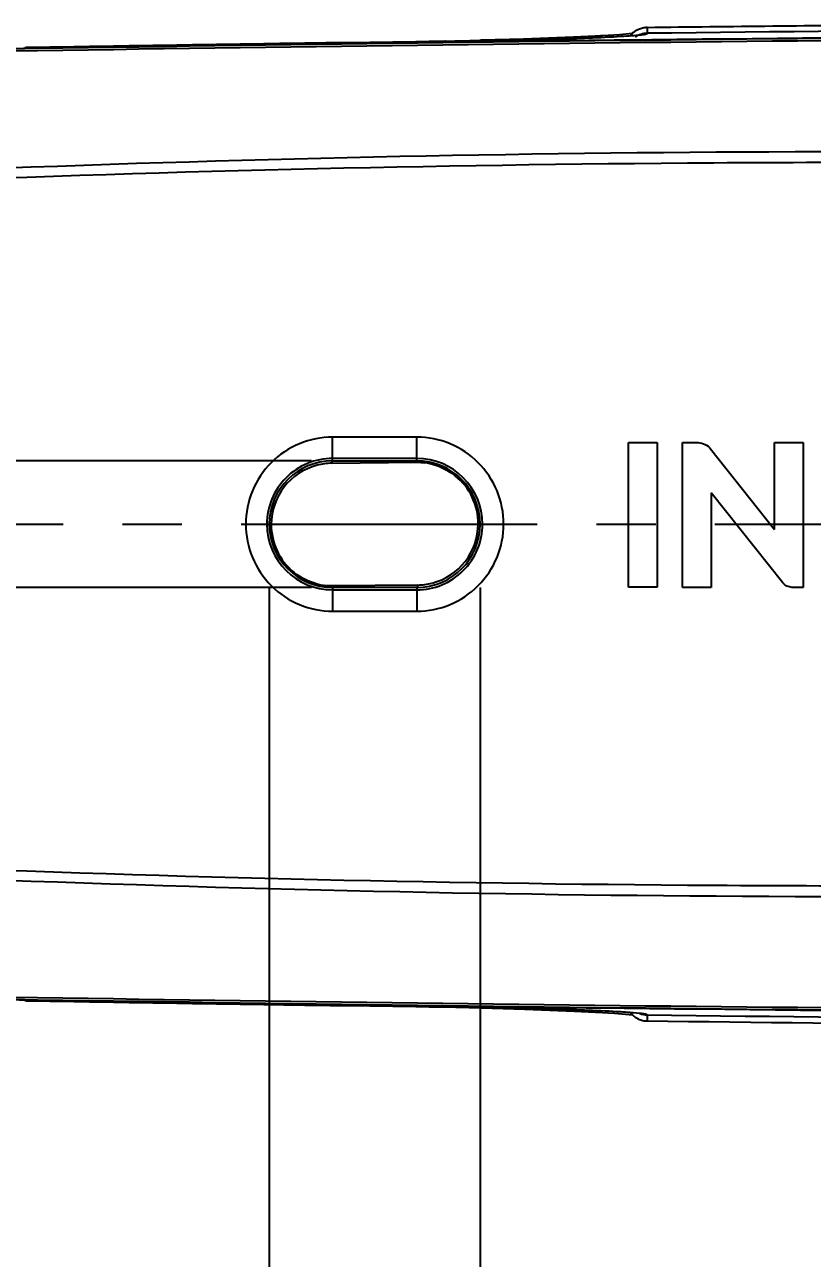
# Model space of a CAD drawing. Header units: millimetres. Extents: x 5828 to 6704, y 123 to 421.
# Drawn here: x 6410.96 to 6415.95, y 266.44 to 274.25 of the extents above; entities that cross this region are included whole.
import ezdxf

# ---------------------------------------------------------------- set-up
doc = ezdxf.new("R2010")
doc.units = ezdxf.units.MM
doc.linetypes.add('CENTER', pattern=[0.6, 0.375, -0.075, 0.075, -0.075])
for name, color, linetype in [('中心线', 7, 'Continuous'), ('外形图', 7, 'Continuous'), ('尺寸标注', 7, 'Continuous')]:
    doc.layers.add(name, color=color, linetype=linetype)
doc.styles.add('微软雅黑', font='msyh.ttc', dxfattribs={"height": 1.5})
doc.dimstyles.new('尺寸标注_1_15比例', dxfattribs={"dimtxt": 1.5, "dimasz": 1.25, "dimexe": 0.5, "dimexo": 0.4, "dimgap": 0.5, "dimtad": 1, "dimdec": 1, "dimlfac": 15, "dimdsep": 46, "dimtxsty": '微软雅黑', "dimcen": 0.09, "dimadec": 0, "dimazin": 0, "dimtp": 0.01, "dimtm": 0.01, "dimtfac": 1, "dimtdec": 1, "dimtofl": 0, "dimtmove": 0, "dimatfit": 3, "dimfxl": 1, "dimtolj": 1, "dimarcsym": 0})

# ---------------------------------------------------------------- blocks, each defined once
blk = doc.blocks.new('*D929')
at = {"layer": 'Defpoints', "color": 0}
for p in [(6412.5132, 271.0906), (6413.8477, 271.0906), (6413.8477, 263.7685)]:
    blk.add_point(p, dxfattribs=at)
at = {"layer": '尺寸标注', "color": 0, "lineweight": -2}
for p, q in [((6412.5132, 270.6906), (6412.5132, 263.2685)), ((6413.8477, 270.6906), (6413.8477, 263.2685)), ((6411.2632, 263.7685), (6406.5334, 263.7685)), ((6415.0977, 263.7685), (6416.3477, 263.7685))]:
    blk.add_line(p, q, dxfattribs=at)
at = {"layer": '尺寸标注', "color": 0}
for points in [[(6411.2632, 263.5602), (6411.2632, 263.9769), (6412.5132, 263.7685)], [(6415.0977, 263.9769), (6415.0977, 263.5602), (6413.8477, 263.7685)]]:
    blk.add_solid(points, dxfattribs=at)
at = {"layer": '尺寸标注', "color": 0, "insert": (6408.0961, 265.0437), "char_height": 1.5, "attachment_point": 5, "style": '微软雅黑'}
blk.add_mtext('\\A1;20', dxfattribs=at)
blk = doc.blocks.new('*D930')
at = {"layer": 'Defpoints', "color": 0}
for p in [(6413.1804, 271.4912), (6401.7456, 270.6901), (6413.1804, 270.6901)]:
    blk.add_point(p, dxfattribs=at)
at = {"layer": '尺寸标注', "color": 0, "lineweight": -2}
for p, q in [((6401.7456, 272.7412), (6401.7456, 273.9912)), ((6412.7804, 271.4912), (6401.2456, 271.4912)), ((6412.7804, 270.6901), (6401.2456, 270.6901)), ((6401.7456, 269.4401), (6401.7456, 264.8379))]:
    blk.add_line(p, q, dxfattribs=at)
at = {"layer": '尺寸标注', "color": 0}
for points in [[(6401.5372, 272.7412), (6401.9539, 272.7412), (6401.7456, 271.4912)], [(6401.9539, 269.4401), (6401.5372, 269.4401), (6401.7456, 270.6901)]]:
    blk.add_solid(points, dxfattribs=at)
at = {"layer": '尺寸标注', "color": 0, "insert": (6400.4791, 266.346), "char_height": 1.5, "attachment_point": 5, "rotation": 90, "style": '微软雅黑'}
blk.add_mtext('\\A1;12', dxfattribs=at)
blk = doc.blocks.new('*D943')
at = {"layer": 'Defpoints', "color": 0}
for p in [(6404.1138, 269.6573), (6428.5804, 228.2569), (6404.1138, 225.7509)]:
    blk.add_point(p, dxfattribs=at)
at = {"layer": '尺寸标注', "color": 0, "lineweight": -2}
for p, q in [((6404.1138, 269.2573), (6404.1138, 225.2509)), ((6428.5804, 227.8569), (6428.5804, 225.2509)), ((6427.3304, 225.7509), (6405.3638, 225.7509))]:
    blk.add_line(p, q, dxfattribs=at)
at = {"layer": '尺寸标注', "color": 0}
for points in [[(6405.3638, 225.9592), (6405.3638, 225.5425), (6404.1138, 225.7509)], [(6427.3304, 225.5425), (6427.3304, 225.9592), (6428.5804, 225.7509)]]:
    blk.add_solid(points, dxfattribs=at)
at = {"layer": '尺寸标注', "color": 0, "insert": (6416.3471, 227.0261), "char_height": 1.5, "attachment_point": 5, "style": '微软雅黑'}
blk.add_mtext('\\A1;367', dxfattribs=at)

msp = doc.modelspace()

# ---------------------------------------------------------------- linework, layer by layer
at = {"layer": '中心线', "linetype": 'CENTER', "ltscale": 5}
msp.add_line((6403.334, 271.0906), (6435.6426, 271.0906), dxfattribs=at)
at = {"layer": '外形图'}
for p, q in [((6414.9046, 274.2351), (6414.9045, 274.1972)), ((6413.7787, 274.1482), (6413.7787, 274.1482)), ((6414.6228, 274.1818), (6414.6225, 274.1818)), ((6414.7297, 274.1884), (6414.6228, 274.1818)), ((6414.8114, 274.1954), (6414.7297, 274.1884)), ((6414.9051, 274.1972), (6414.903, 274.1936)), ((6410.9744, 274.1066), (6410.9646, 274.1064)), ((6413.4415, 274.1438), (6413.0041, 274.1379)), ((6413.4836, 274.1443), (6413.5399, 274.1455)), ((6412.9138, 271.5065), (6412.9138, 271.6412)), ((6413.4471, 271.6412), (6412.9138, 271.6412)), ((6413.4471, 271.4882), (6413.4471, 271.6412)), ((6414.7869, 270.6914), (6414.7869, 271.607)), ((6414.7869, 271.607), (6414.9675, 271.607)), ((6414.9675, 271.607), (6414.9675, 270.6914)), ((6415.1292, 270.6907), (6415.1292, 271.6064)), ((6415.1292, 271.6064), (6415.228, 271.6064)), ((6415.7104, 271.0565), (6415.7104, 271.6077)), ((6415.7104, 271.6077), (6415.8924, 271.6077)), ((6415.8924, 271.6077), (6415.8924, 270.6907)), ((6412.9138, 271.4882), (6412.9138, 271.5065)), ((6413.4471, 271.5065), (6412.9138, 271.5065)), ((6415.3065, 271.5676), (6415.7104, 271.0565)), ((6412.9092, 271.4902), (6412.9094, 271.476)), ((6412.9094, 271.476), (6413.4472, 271.4821)), ((6412.9138, 271.4912), (6413.4471, 271.4912)), ((6413.4472, 271.4821), (6413.4471, 271.4912)), ((6415.3111, 271.2895), (6415.3111, 270.6907)), ((6415.7644, 270.7185), (6415.3111, 271.2895)), ((6413.4515, 270.7052), (6412.9137, 270.6992)), ((6412.9138, 270.6931), (6412.9138, 270.6748)), ((6413.4471, 270.6901), (6412.9138, 270.6901)), ((6412.9138, 270.6748), (6412.9138, 270.5401)), ((6412.9138, 270.6748), (6413.4471, 270.6748)), ((6413.4471, 270.6931), (6413.4471, 270.5401)), ((6413.4515, 270.7052), (6413.4517, 270.6911)), ((6414.9675, 270.6914), (6414.7869, 270.6914)), ((6415.3111, 270.6907), (6415.1292, 270.6907)), ((6415.8924, 270.6907), (6415.8209, 270.6907)), ((6412.9138, 270.5401), (6413.4471, 270.5401)), ((6410.9646, 268.0748), (6410.9744, 268.0746)), ((6413.0042, 268.0433), (6413.4415, 268.0374)), ((6413.7787, 268.033), (6413.7787, 268.033)), ((6414.6227, 267.9996), (6414.6224, 267.9996)), ((6414.6227, 267.9995), (6414.6979, 267.995)), ((6414.6979, 267.995), (6414.7921, 267.988)), ((6414.7921, 267.988), (6414.8113, 267.986)), ((6414.903, 267.9876), (6414.9045, 267.9852)), ((6414.9045, 267.9852), (6414.9052, 267.984)), ((6414.9045, 267.9841), (6414.9051, 267.9534)), ((6414.9051, 267.9534), (6414.9046, 267.9462))]:
    msp.add_line(p, q, dxfattribs=at)
for points in [[(6414.867, 274.1872), (6414.8667, 274.1872), (6414.8578, 274.1859), (6414.84, 274.1839), (6414.8144, 274.1816), (6414.781, 274.179), (6414.7402, 274.1764), (6414.6922, 274.1737), (6414.6369, 274.1709), (6414.5745, 274.1682), (6414.5051, 274.1654), (6414.4288, 274.1627), (6414.3456, 274.1601), (6414.2558, 274.1575), (6414.1597, 274.1551), (6414.0578, 274.1529), (6413.9507, 274.1508), (6413.8389, 274.149), (6413.7787, 274.1482)], [(6414.6225, 274.1817), (6414.4396, 274.1727), (6414.1224, 274.1608), (6413.8534, 274.153)], [(6413.2957, 274.1418), (6413.15, 274.1399), (6413.0041, 274.1379)], [(6413.0042, 268.0433), (6413.1499, 268.0413), (6413.2957, 268.0394)], [(6413.7787, 268.033), (6413.8503, 268.032), (6413.9779, 268.0298), (6414.0996, 268.0274), (6414.2144, 268.0247), (6414.3213, 268.0219), (6414.4194, 268.0188), (6414.5083, 268.0157), (6414.5875, 268.0125), (6414.657, 268.0093), (6414.7166, 268.0062), (6414.7664, 268.0032), (6414.8064, 268.0003), (6414.8366, 267.9977), (6414.8569, 267.9954), (6414.8599, 267.9951)], [(6413.8534, 268.0283), (6414.1301, 268.0202), (6414.4459, 268.0083), (6414.6224, 267.9996)]]:
    msp.add_lwpolyline(points, dxfattribs=at)
for centre, radius, start, end in [((6414.9062, 274.1014), 0.1337, 90.65824, 94.93726), ((6424.7045, -571.2632), 845.5172, 90.3279562, 90.6641082), ((6425.0406, -610.4454), 884.6564, 90.3351838, 90.9999326), ((6423.646, -512.7398), 786.9268, 90.2752708, 91.0225507), ((6414.9065, 274.1014), 0.1339, 129.29844, 143.81425), ((6414.9046, 274.0595), 0.1341, 90.69113, 108.85378), ((6416.3318, 129.1035), 144.3441, 88.339768, 92.578488), ((6412.9137, 271.0906), 0.4159, 89.99443, 179.99458), ((6413.4471, 271.0906), 0.4159, 0.00576, 90.00559), ((6412.9138, 271.0906), 0.4006, 90, 270), ((6412.9138, 271.0876), 0.3884, 104.63834, 179.6698), ((6412.914, 271.0863), 0.3898, 90.67319, 104.60987), ((6413.4471, 271.0906), 0.4006, 270, 90), ((6413.4454, 271.0844), 0.3979, 77.68224, 82.51999), ((6413.4475, 271.0944), 0.3877, 74.78014, 77.67322), ((6413.4473, 271.094), 0.388, 51.23136, 52.34106), ((6413.447, 271.0937), 0.3885, 359.66737, 51.2307), ((6412.9137, 271.0907), 0.4159, 180.00577, 270.00557), ((6412.9138, 271.0876), 0.3885, 179.66708, 230.94921), ((6413.4471, 271.0907), 0.4159, 269.99441, 359.99459), ((6413.4471, 271.0937), 0.3884, 284.30303, 359.66982), ((6412.9135, 271.0872), 0.388, 230.94966, 232.07653), ((6412.9136, 271.0872), 0.388, 254.57411, 257.58293), ((6413.4469, 271.0949), 0.3897, 270.6714, 284.27635), ((6412.9149, 271.0934), 0.3943, 257.58777, 262.30067), ((6416.3318, 413.0806), 144.3469, 267.421552, 271.660192), ((6424.9415, 1144.7667), 876.7959, 268.9975832, 269.66828), ((6423.5288, 1045.243), 777.2481, 268.9733511, 269.7299241), ((6414.9065, 268.0799), 0.1339, 216.22732, 230.68449), ((6424.7045, 1113.4456), 845.5183, 269.3358919, 269.6720315), ((6414.9061, 268.0793), 0.1331, 265.0542, 269.3392), ((6424.4386, 1082.0873), 814.1969, 269.3290672, 269.9199696)]:
    msp.add_arc(centre, radius, start, end, dxfattribs=at)
for points in [[(6414.8217, 274.205), (6414.8421, 274.2216), (6414.8685, 274.2323), (6414.8946, 274.2346)], [(6414.9046, 274.2351), (6415.4352, 274.2412), (6415.9658, 274.2468), (6416.4964, 274.252)], [(6413.7787, 274.1481), (6413.6663, 274.1467), (6413.5539, 274.1452), (6413.4415, 274.1437)], [(6413.5399, 274.1455), (6413.5692, 274.1461), (6413.5985, 274.1467), (6413.6277, 274.1474)], [(6413.6277, 274.1474), (6413.6256, 274.1476), (6413.6233, 274.1471), (6413.6213, 274.1462)], [(6413.6277, 274.1474), (6413.6539, 274.148), (6413.6801, 274.1486), (6413.7063, 274.1492)], [(6413.7063, 274.1492), (6413.7316, 274.1498), (6413.7568, 274.1504), (6413.7821, 274.1511)], [(6413.7821, 274.1511), (6413.8064, 274.1517), (6413.8307, 274.1523), (6413.8551, 274.1529)], [(6413.8534, 274.153), (6413.8492, 274.1529), (6413.8449, 274.1514), (6413.8413, 274.1492)], [(6414.6225, 274.1818), (6414.6072, 274.1809), (6414.5919, 274.1761), (6414.5787, 274.1684)], [(6414.9045, 274.1972), (6414.8783, 274.1969), (6414.8512, 274.1882), (6414.8298, 274.1733)], [(6412.5793, 274.1318), (6412.0443, 274.1238), (6411.5094, 274.1153), (6410.9744, 274.1066)], [(6413.0041, 274.1379), (6412.8625, 274.136), (6412.7209, 274.1339), (6412.5793, 274.1318)], [(6415.228, 271.6064), (6415.2572, 271.6059), (6415.2883, 271.5905), (6415.3065, 271.5676)], [(6413.4472, 271.4821), (6413.4639, 271.4822), (6413.4806, 271.4811), (6413.4971, 271.4789)], [(6413.5492, 271.4684), (6413.5978, 271.4552), (6413.6446, 271.4319), (6413.6844, 271.4012)], [(6412.8104, 270.7132), (6412.7617, 270.7266), (6412.7149, 270.7502), (6412.6751, 270.7812)], [(6415.8209, 270.6907), (6415.8, 270.6911), (6415.7776, 270.7021), (6415.7644, 270.7185)], [(6412.9137, 270.6992), (6412.8965, 270.6991), (6412.8792, 270.7003), (6412.8621, 270.7026)], [(6410.9744, 268.0746), (6411.5094, 268.0658), (6412.0443, 268.0573), (6412.5793, 268.0493)], [(6412.5793, 268.0493), (6412.7209, 268.0472), (6412.8625, 268.0452), (6413.0042, 268.0433)], [(6413.4415, 268.0374), (6413.5539, 268.0359), (6413.6663, 268.0345), (6413.7787, 268.033)], [(6413.6277, 268.0339), (6413.5985, 268.0345), (6413.5692, 268.0352), (6413.5399, 268.0358)], [(6413.6277, 268.0339), (6413.6256, 268.0337), (6413.6234, 268.0341), (6413.6215, 268.035)], [(6413.7063, 268.0321), (6413.6801, 268.0327), (6413.6539, 268.0333), (6413.6277, 268.0339)], [(6413.7787, 268.0303), (6413.7545, 268.0309), (6413.7304, 268.0315), (6413.7063, 268.0321)], [(6413.8551, 268.0283), (6413.8296, 268.029), (6413.8041, 268.0297), (6413.7787, 268.0303)], [(6413.8534, 268.0283), (6413.8492, 268.0284), (6413.845, 268.0298), (6413.8415, 268.032)], [(6414.6224, 267.9996), (6414.6073, 268.0005), (6414.5921, 268.0052), (6414.579, 268.0128)], [(6414.8589, 267.9928), (6414.8733, 267.9873), (6414.889, 267.9843), (6414.9045, 267.9841)], [(6414.8217, 267.9763), (6414.842, 267.9597), (6414.8685, 267.949), (6414.8946, 267.9467)]]:
    msp.add_open_spline(points, degree=3, dxfattribs=at)
for points, knots in [([(6419.8652, 274.1985), (6418.1685, 274.1888), (6415.6236, 274.1666), (6412.6546, 274.1271), (6410.9581, 274.1019), (6410.1098, 274.0863), (6409.6856, 274.0801)], [0, 0, 0, 0, 0.49999, 0.749987, 0.874985, 1, 1, 1, 1]), ([(6414.7392, 274.1761), (6414.6025, 274.168), (6414.2823, 274.1571), (6413.9621, 274.1505), (6413.7787, 274.1482)], [0, 0, 0, 0, 0.427428, 1, 1, 1, 1]), ([(6414.903, 274.1936), (6414.9022, 274.1925), (6414.8975, 274.1911), (6414.8891, 274.1891), (6414.8753, 274.1871), (6414.8479, 274.1839), (6414.8019, 274.1801), (6414.7621, 274.1775), (6414.7392, 274.1761)], [0, 0, 0, 0, 0.026101, 0.080309, 0.163418, 0.275235, 0.583203, 1, 1, 1, 1]), ([(6413.5399, 274.1455), (6413.5393, 274.1455), (6413.538, 274.1455), (6413.5368, 274.1453), (6413.5362, 274.1451)], [0, 0, 0, 0, 0.495919, 1, 1, 1, 1]), ([(6420.5136, 273.3194), (6419.6218, 273.346), (6417.8374, 273.3794), (6414.2682, 273.3837), (6411.5915, 273.317), (6409.8087, 273.2396)], [0, 0, 0, 0, 0.250003, 0.50001, 1, 1, 1, 1]), ([(6412.9138, 271.6412), (6412.8423, 271.6412), (6412.6976, 271.6125), (6412.5151, 271.4898), (6412.393, 271.3068), (6412.3645, 271.1622), (6412.3645, 271.0906)], [0, 0, 0, 0, 0.25, 0.500002, 0.750006, 1, 1, 1, 1]), ([(6413.9964, 271.0906), (6413.9963, 271.1622), (6413.9679, 271.3068), (6413.8458, 271.4898), (6413.6632, 271.6125), (6413.5186, 271.6412), (6413.4471, 271.6412)], [0, 0, 0, 0, 0.24998, 0.499991, 0.750005, 1, 1, 1, 1]), ([(6412.3645, 271.0906), (6412.3645, 271.0191), (6412.393, 270.8745), (6412.5151, 270.6915), (6412.6976, 270.5688), (6412.8423, 270.5401), (6412.9138, 270.5401)], [0, 0, 0, 0, 0.24998, 0.499991, 0.750005, 1, 1, 1, 1]), ([(6413.4471, 270.5401), (6413.5186, 270.5401), (6413.6632, 270.5688), (6413.8458, 270.6915), (6413.9679, 270.8745), (6413.9963, 271.0191), (6413.9964, 271.0906)], [0, 0, 0, 0, 0.25, 0.500002, 0.750006, 1, 1, 1, 1]), ([(6409.8087, 268.9416), (6411.5915, 268.8643), (6414.2682, 268.7976), (6417.8374, 268.8019), (6419.6218, 268.8352), (6420.5136, 268.8619)], [0, 0, 0, 0, 0.49999, 0.749997, 1, 1, 1, 1]), ([(6409.6536, 268.1017), (6410.0791, 268.0954), (6410.93, 268.0797), (6412.6319, 268.0544), (6415.6101, 268.0147), (6418.163, 267.9926), (6419.865, 267.9829)], [0, 0, 0, 0, 0.125014, 0.250012, 0.500009, 1, 1, 1, 1]), ([(6413.5399, 268.0358), (6413.5393, 268.0358), (6413.5382, 268.0357), (6413.5371, 268.0359), (6413.5366, 268.0361)], [0, 0, 0, 0, 0.497189, 1, 1, 1, 1]), ([(6413.7787, 268.033), (6413.9621, 268.0306), (6414.2823, 268.0241), (6414.6024, 268.0132), (6414.7391, 268.0051)], [0, 0, 0, 0, 0.572525, 1, 1, 1, 1]), ([(6414.7391, 268.0051), (6414.7513, 268.0044), (6414.7911, 268.0019), (6414.8309, 267.999), (6414.8585, 267.996)], [0, 0, 0, 0, 0.305708, 1, 1, 1, 1]), ([(6414.8585, 267.996), (6414.8692, 267.9949), (6414.8832, 267.9935), (6414.8975, 267.9901), (6414.9022, 267.9887), (6414.903, 267.9876)], [0, 0, 0, 0, 0.708271, 0.905232, 1, 1, 1, 1])]:
    msp.add_open_spline(points, degree=3, knots=knots, dxfattribs=at)

# ---------------------------------------------------------------- dimensions: what is measured, and where the dimension line sits
at = {"layer": '尺寸标注'}
dim = msp.add_linear_dim(base=(6401.7456, 270.6901), p1=(6413.1804, 271.4912), p2=(6413.1804, 270.6901), angle=90, dimstyle='尺寸标注_1_15比例', dxfattribs=at)
dim.commit()
dim.dimension.update_dxf_attribs({"geometry": '*D930', "text_midpoint": (6401.7456, 266.346), "dimtype": 160})
dim = msp.add_linear_dim(base=(6413.8477, 263.7685), p1=(6412.5132, 271.0906), p2=(6413.8477, 271.0906), dimstyle='尺寸标注_1_15比例', dxfattribs=at)
dim.commit()
dim.dimension.update_dxf_attribs({"geometry": '*D929', "text_midpoint": (6408.0961, 263.7685), "dimtype": 160})
dim = msp.add_linear_dim(base=(6404.1138, 225.7509), p1=(6428.5804, 228.2569), p2=(6404.1138, 269.6573), dimstyle='尺寸标注_1_15比例', dxfattribs=at)
dim.commit()
dim.dimension.update_dxf_attribs({"geometry": '*D943', "text_midpoint": (6416.3471, 227.0261)})

doc.saveas('drawing.dxf')
